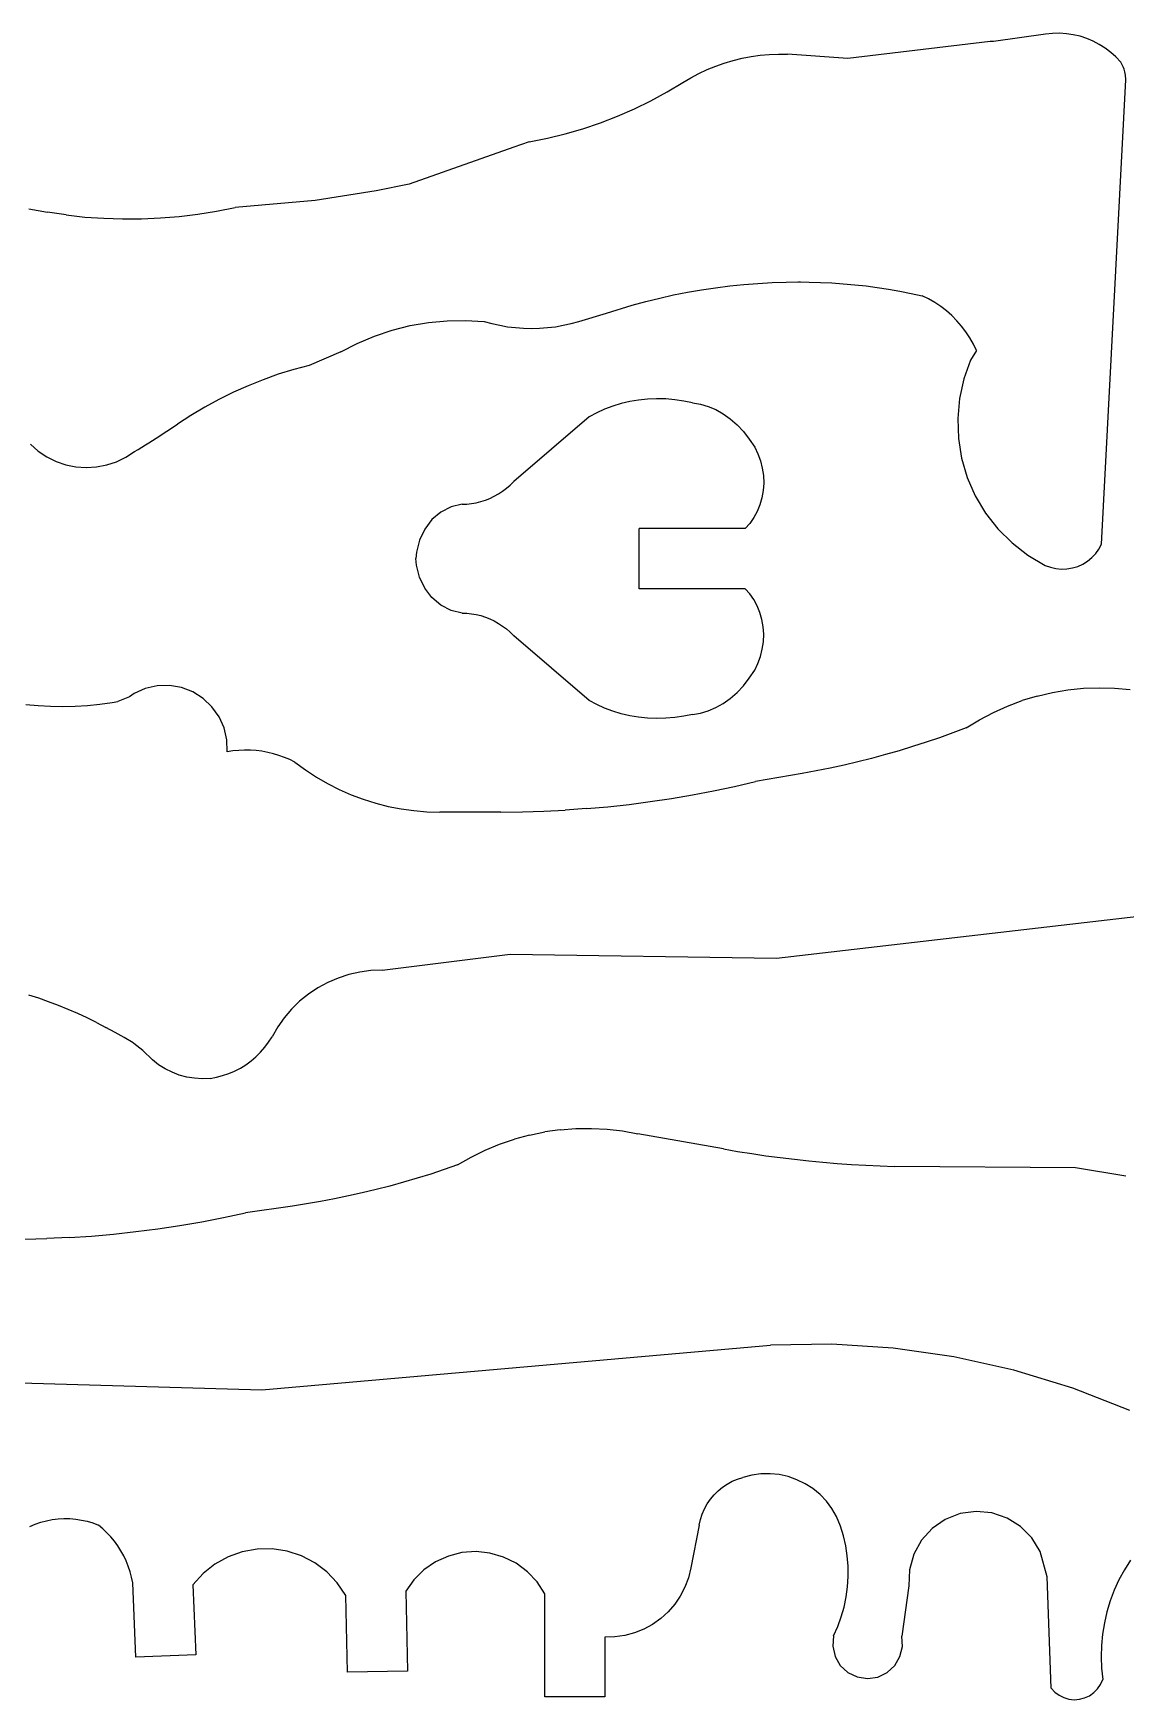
# Model space of a CAD drawing. Extents: x -177 to 177, y -98 to 98.
# Drawn here: x 54.9 to 102.6, y 17.5 to 90.2 of the extents above; entities that cross this region are included whole.
import ezdxf

# ---------------------------------------------------------------- set-up
doc = ezdxf.new("R2010")
doc.units = 0
doc.header["$MEASUREMENT"] = 0
doc.layers.get('0').update_dxf_attribs({"linetype": 'CONTINUOUS'})

msp = doc.modelspace()

# ---------------------------------------------------------------- linework, layer by layer
for p, q in [((99.102, 90.206), (96.836, 89.894)), ((99.405, 90.239), (99.102, 90.206)), ((99.71, 90.246), (99.405, 90.239)), ((100.014, 90.228), (99.71, 90.246)), ((100.315, 90.184), (100.014, 90.228)), ((96.682, 89.89), (90.461, 89.144)), ((96.836, 89.894), (96.682, 89.89)), ((100.612, 90.115), (100.315, 90.184)), ((100.902, 90.021), (100.612, 90.115)), ((101.183, 89.904), (100.902, 90.021)), ((101.453, 89.763), (101.183, 89.904)), ((101.71, 89.6), (101.453, 89.763)), ((101.953, 89.416), (101.71, 89.6)), ((84.321, 88.665), (84.692, 88.817)), ((84.692, 88.817), (85.07, 88.949)), ((85.07, 88.949), (85.455, 89.063)), ((85.455, 89.063), (85.844, 89.158)), ((85.844, 89.158), (86.238, 89.232)), ((86.238, 89.232), (86.635, 89.287)), ((86.635, 89.287), (87.035, 89.322)), ((87.035, 89.322), (87.435, 89.337)), ((87.435, 89.337), (87.836, 89.332)), ((90.461, 89.144), (87.836, 89.332)), ((102.18, 89.213), (101.953, 89.416)), ((102.389, 88.991), (102.18, 89.213)), ((102.424, 88.933), (102.389, 88.991)), ((102.456, 88.874), (102.424, 88.933)), ((102.485, 88.813), (102.456, 88.874)), ((102.512, 88.751), (102.485, 88.813)), ((102.535, 88.688), (102.512, 88.751)), ((82.571, 87.686), (83.26, 88.101)), ((83.26, 88.101), (83.604, 88.307)), ((83.604, 88.307), (83.958, 88.495)), ((83.958, 88.495), (84.321, 88.665)), ((101.553, 67.945), (102.604, 88.223)), ((102.555, 88.623), (102.535, 88.688)), ((102.571, 88.558), (102.555, 88.623)), ((102.584, 88.492), (102.571, 88.558)), ((102.594, 88.425), (102.584, 88.492)), ((102.601, 88.358), (102.594, 88.425)), ((102.604, 88.291), (102.601, 88.358)), ((102.604, 88.223), (102.604, 88.291)), ((81.142, 86.947), (81.864, 87.301)), ((81.864, 87.301), (82.571, 87.686)), ((79.654, 86.335), (80.405, 86.625)), ((80.405, 86.625), (81.142, 86.947)), ((77.338, 85.663), (78.119, 85.854)), ((78.119, 85.854), (78.892, 86.078)), ((78.892, 86.078), (79.654, 86.335)), ((75.874, 85.282), (71.307, 83.663)), ((76.549, 85.507), (75.874, 85.282)), ((76.549, 85.507), (77.338, 85.663)), ((71.307, 83.663), (69.865, 83.375)), ((67.201, 82.945), (63.701, 82.642)), ((69.865, 83.375), (67.201, 82.945)), ((54.683, 82.587), (55.495, 82.436)), ((56.312, 82.316), (55.495, 82.436)), ((56.312, 82.316), (57.133, 82.227)), ((57.133, 82.227), (57.957, 82.17)), ((60.433, 82.185), (61.256, 82.252)), ((61.256, 82.252), (62.076, 82.351)), ((62.076, 82.351), (62.891, 82.481)), ((62.891, 82.481), (63.701, 82.642)), ((57.957, 82.17), (58.782, 82.143)), ((58.782, 82.143), (59.608, 82.148)), ((59.608, 82.148), (60.433, 82.185)), ((85.921, 79.281), (86.539, 79.331)), ((86.539, 79.331), (87.159, 79.366)), ((87.159, 79.366), (87.778, 79.387)), ((87.778, 79.387), (88.277, 79.393)), ((88.277, 79.393), (88.775, 79.389)), ((88.306, 79.393), (88.399, 79.394)), ((88.775, 79.389), (89.273, 79.375)), ((89.273, 79.375), (89.771, 79.351)), ((89.771, 79.351), (90.268, 79.316)), ((90.268, 79.316), (90.765, 79.271)), ((81.648, 78.543), (82.25, 78.69)), ((82.25, 78.69), (82.856, 78.823)), ((82.856, 78.823), (83.464, 78.943)), ((83.464, 78.943), (84.075, 79.048)), ((84.075, 79.048), (84.689, 79.14)), ((84.689, 79.14), (85.304, 79.218)), ((85.304, 79.218), (85.921, 79.281)), ((90.765, 79.271), (91.26, 79.216)), ((91.26, 79.216), (91.754, 79.151)), ((91.754, 79.151), (92.247, 79.075)), ((92.247, 79.075), (92.738, 78.99)), ((92.738, 78.99), (93.227, 78.894)), ((93.227, 78.894), (93.714, 78.788)), ((93.995, 78.651), (93.714, 78.788)), ((94.267, 78.494), (93.995, 78.651)), ((78.714, 77.665), (79.928, 78.027)), ((79.928, 78.027), (81.049, 78.382)), ((81.049, 78.382), (81.648, 78.543)), ((94.528, 78.32), (94.267, 78.494)), ((94.776, 78.129), (94.528, 78.32)), ((95.011, 77.922), (94.776, 78.129)), ((95.232, 77.699), (95.011, 77.922)), ((69.785, 77.03), (70.556, 77.289)), ((70.556, 77.289), (71.345, 77.489)), ((71.345, 77.489), (72.146, 77.627)), ((72.146, 77.627), (72.956, 77.702)), ((72.956, 77.702), (73.77, 77.715)), ((73.77, 77.715), (74.582, 77.665)), ((74.582, 77.665), (74.919, 77.574)), ((74.919, 77.574), (75.26, 77.499)), ((75.26, 77.499), (75.604, 77.44)), ((75.604, 77.44), (75.95, 77.398)), ((75.95, 77.398), (76.299, 77.373)), ((76.299, 77.373), (76.648, 77.365)), ((76.648, 77.365), (76.997, 77.373)), ((76.997, 77.373), (77.345, 77.398)), ((77.345, 77.398), (77.692, 77.44)), ((77.692, 77.44), (78.036, 77.499)), ((78.036, 77.499), (78.377, 77.574)), ((78.377, 77.574), (78.714, 77.665)), ((95.437, 77.462), (95.232, 77.699)), ((95.626, 77.212), (95.437, 77.462)), ((95.797, 76.95), (95.626, 77.212)), ((68.314, 76.336), (69.036, 76.711)), ((69.036, 76.711), (69.785, 77.03)), ((95.951, 76.677), (95.797, 76.95)), ((96.086, 76.394), (95.824, 75.982)), ((96.086, 76.394), (95.951, 76.677)), ((66.937, 75.752), (66.257, 75.57)), ((68.314, 76.336), (66.937, 75.752)), ((95.824, 75.982), (95.532, 75.157)), ((64.92, 75.126), (64.267, 74.864)), ((65.584, 75.361), (64.92, 75.126)), ((66.257, 75.57), (65.584, 75.361)), ((95.532, 75.157), (95.345, 74.303)), ((62.992, 74.265), (62.374, 73.928)), ((63.624, 74.577), (62.992, 74.265)), ((64.267, 74.864), (63.624, 74.577)), ((81.327, 74.234), (80.942, 74.17)), ((81.718, 74.275), (81.327, 74.234)), ((82.112, 74.291), (81.718, 74.275)), ((82.508, 74.283), (82.112, 74.291)), ((82.903, 74.251), (82.508, 74.283)), ((83.296, 74.194), (82.903, 74.251)), ((95.345, 74.303), (95.267, 73.432)), ((61.77, 73.567), (61.18, 73.182)), ((62.374, 73.928), (61.77, 73.567)), ((79.166, 73.502), (75.873, 70.678)), ((79.495, 73.68), (79.166, 73.502)), ((79.839, 73.836), (79.495, 73.68)), ((80.196, 73.97), (79.839, 73.836)), ((80.564, 74.081), (80.196, 73.97)), ((80.942, 74.17), (80.564, 74.081)), ((83.684, 74.114), (83.296, 74.194)), ((83.684, 74.114), (84.025, 74.058)), ((84.025, 74.058), (84.363, 73.96)), ((84.363, 73.96), (84.695, 73.818)), ((84.695, 73.818), (85.018, 73.636)), ((85.018, 73.636), (85.329, 73.415)), ((60.405, 72.67), (60.561, 72.771)), ((60.561, 72.771), (60.717, 72.872)), ((60.717, 72.872), (60.872, 72.975)), ((60.872, 72.975), (61.026, 73.078)), ((61.026, 73.078), (61.18, 73.182)), ((85.329, 73.415), (85.625, 73.156)), ((85.625, 73.156), (85.903, 72.862)), ((85.903, 72.862), (86.161, 72.536)), ((95.267, 73.432), (95.299, 72.558)), ((54.759, 72.306), (55.099, 72.01)), ((59.299, 71.988), (59.458, 72.083)), ((59.458, 72.083), (59.617, 72.179)), ((59.617, 72.179), (59.776, 72.275)), ((59.776, 72.275), (59.934, 72.373)), ((59.934, 72.373), (60.092, 72.471)), ((60.092, 72.471), (60.249, 72.57)), ((60.249, 72.57), (60.405, 72.67)), ((86.161, 72.536), (86.397, 72.18)), ((86.397, 72.18), (86.539, 71.887)), ((95.299, 72.558), (95.439, 71.695)), ((55.099, 72.01), (55.473, 71.76)), ((55.473, 71.76), (55.877, 71.56)), ((55.877, 71.56), (56.304, 71.415)), ((56.304, 71.415), (56.745, 71.325)), ((56.745, 71.325), (57.195, 71.294)), ((57.195, 71.294), (57.645, 71.32)), ((57.645, 71.32), (58.087, 71.405)), ((58.087, 71.405), (58.515, 71.546)), ((58.515, 71.546), (58.921, 71.742)), ((58.921, 71.742), (59.299, 71.988)), ((86.539, 71.887), (86.651, 71.58)), ((86.651, 71.58), (86.73, 71.263)), ((95.439, 71.695), (95.686, 70.857)), ((75.718, 70.526), (75.873, 70.678)), ((86.73, 71.263), (86.776, 70.94)), ((86.789, 70.614), (86.768, 70.291)), ((86.776, 70.94), (86.789, 70.614)), ((95.686, 70.857), (96.036, 70.055)), ((74.435, 69.802), (74.634, 69.865)), ((74.634, 69.865), (74.829, 69.943)), ((74.829, 69.943), (75.02, 70.034)), ((75.02, 70.034), (75.204, 70.138)), ((75.204, 70.138), (75.383, 70.255)), ((75.383, 70.255), (75.554, 70.385)), ((75.554, 70.385), (75.718, 70.526)), ((86.713, 69.974), (86.626, 69.668)), ((86.768, 70.291), (86.713, 69.974)), ((96.036, 70.055), (96.483, 69.304)), ((72.69, 69.344), (72.299, 69.015)), ((73.136, 69.573), (72.69, 69.344)), ((73.615, 69.691), (73.136, 69.573)), ((73.615, 69.691), (73.822, 69.697)), ((73.822, 69.697), (74.028, 69.717)), ((74.028, 69.717), (74.233, 69.752)), ((74.233, 69.752), (74.435, 69.802)), ((86.506, 69.376), (86.357, 69.103)), ((86.626, 69.668), (86.506, 69.376)), ((96.483, 69.304), (97.021, 68.615)), ((71.981, 68.601), (71.749, 68.12)), ((72.299, 69.015), (71.981, 68.601)), ((81.351, 66.001), (81.351, 68.626)), ((85.976, 68.626), (81.351, 68.626)), ((86.179, 68.852), (85.976, 68.626)), ((86.357, 69.103), (86.179, 68.852)), ((97.021, 68.615), (97.641, 67.998)), ((71.749, 68.12), (71.615, 67.596)), ((97.641, 67.998), (98.333, 67.463)), ((101.294, 67.535), (101.437, 67.732)), ((101.437, 67.732), (101.553, 67.945)), ((71.615, 67.596), (71.6, 67.313)), ((71.615, 67.031), (71.6, 67.313)), ((71.749, 66.506), (71.615, 67.031)), ((98.333, 67.463), (99.086, 67.019)), ((99.086, 67.019), (99.314, 66.935)), ((99.314, 66.935), (99.551, 66.88)), ((100.277, 66.905), (100.51, 66.976)), ((100.51, 66.976), (100.731, 67.076)), ((100.731, 67.076), (100.938, 67.204)), ((100.938, 67.204), (101.127, 67.358)), ((101.127, 67.358), (101.294, 67.535)), ((71.981, 66.026), (71.749, 66.506)), ((99.551, 66.88), (99.794, 66.857)), ((99.794, 66.857), (100.037, 66.866)), ((100.037, 66.866), (100.277, 66.905)), ((72.299, 65.611), (71.981, 66.026)), ((72.69, 65.282), (72.299, 65.611)), ((85.976, 66.001), (81.351, 66.001)), ((86.179, 65.775), (85.976, 66.001)), ((86.357, 65.524), (86.179, 65.775)), ((86.506, 65.25), (86.357, 65.524)), ((73.136, 65.053), (72.69, 65.282)), ((73.615, 64.936), (73.136, 65.053)), ((73.615, 64.936), (73.822, 64.93)), ((73.822, 64.93), (74.028, 64.909)), ((74.028, 64.909), (74.233, 64.874)), ((74.233, 64.874), (74.435, 64.825)), ((74.435, 64.825), (74.634, 64.761)), ((74.634, 64.761), (74.829, 64.684)), ((86.626, 64.959), (86.506, 65.25)), ((86.713, 64.653), (86.626, 64.959)), ((74.829, 64.684), (75.02, 64.593)), ((75.02, 64.593), (75.204, 64.488)), ((75.204, 64.488), (75.383, 64.371)), ((75.383, 64.371), (75.554, 64.242)), ((75.554, 64.242), (75.718, 64.101)), ((75.718, 64.101), (75.873, 63.948)), ((86.768, 64.336), (86.713, 64.653)), ((86.789, 64.013), (86.768, 64.336)), ((79.166, 61.124), (75.873, 63.948)), ((86.651, 63.046), (86.73, 63.363)), ((86.73, 63.363), (86.776, 63.687)), ((86.776, 63.687), (86.789, 64.013)), ((86.397, 62.446), (86.539, 62.739)), ((86.539, 62.739), (86.651, 63.046)), ((85.903, 61.765), (86.161, 62.091)), ((86.161, 62.091), (86.397, 62.446)), ((59.08, 61.286), (58.576, 61.076)), ((59.287, 61.432), (59.08, 61.286)), ((59.774, 61.647), (59.287, 61.432)), ((60.294, 61.764), (59.774, 61.647)), ((60.826, 61.778), (60.294, 61.764)), ((61.352, 61.687), (60.826, 61.778)), ((61.849, 61.497), (61.352, 61.687)), ((62.3, 61.213), (61.849, 61.497)), ((62.687, 60.847), (62.3, 61.213)), ((79.495, 60.947), (79.166, 61.124)), ((85.018, 60.99), (85.329, 61.212)), ((85.329, 61.212), (85.625, 61.471)), ((85.625, 61.471), (85.903, 61.765)), ((97.448, 60.878), (98.087, 61.117)), ((98.741, 61.315), (98.087, 61.117)), ((98.741, 61.315), (99.405, 61.47)), ((99.405, 61.47), (100.078, 61.583)), ((100.078, 61.583), (100.757, 61.653)), ((100.757, 61.653), (101.439, 61.68)), ((101.439, 61.68), (102.121, 61.664)), ((102.121, 61.664), (102.801, 61.604)), ((54.561, 60.947), (55.098, 60.896)), ((55.098, 60.896), (55.636, 60.866)), ((55.636, 60.866), (56.174, 60.857)), ((56.174, 60.857), (56.713, 60.869)), ((56.713, 60.869), (57.251, 60.902)), ((57.251, 60.902), (57.787, 60.956)), ((57.787, 60.956), (58.321, 61.031)), ((58.321, 61.031), (58.576, 61.076)), ((62.996, 60.413), (62.687, 60.847)), ((63.214, 59.927), (62.996, 60.413)), ((79.839, 60.791), (79.495, 60.947)), ((80.196, 60.657), (79.839, 60.791)), ((80.564, 60.545), (80.196, 60.657)), ((80.942, 60.457), (80.564, 60.545)), ((81.327, 60.392), (80.942, 60.457)), ((81.718, 60.352), (81.327, 60.392)), ((83.296, 60.432), (82.903, 60.376)), ((83.684, 60.512), (83.296, 60.432)), ((83.684, 60.512), (84.025, 60.568)), ((84.025, 60.568), (84.363, 60.667)), ((84.363, 60.667), (84.695, 60.808)), ((84.695, 60.808), (85.018, 60.99)), ((96.221, 60.281), (96.825, 60.599)), ((96.825, 60.599), (97.448, 60.878)), ((63.334, 59.408), (63.214, 59.927)), ((82.112, 60.336), (81.718, 60.352)), ((82.508, 60.344), (82.112, 60.336)), ((82.903, 60.376), (82.508, 60.344)), ((95.058, 59.707), (94.474, 59.497)), ((95.638, 59.926), (95.058, 59.707)), ((95.638, 59.926), (96.221, 60.281)), ((63.351, 58.876), (63.334, 59.408)), ((63.855, 58.941), (63.602, 58.916)), ((64.11, 58.953), (63.855, 58.941)), ((64.364, 58.95), (64.11, 58.953)), ((64.618, 58.933), (64.364, 58.95)), ((64.87, 58.902), (64.618, 58.933)), ((92.702, 58.927), (92.106, 58.756)), ((93.296, 59.107), (92.702, 58.927)), ((93.887, 59.298), (93.296, 59.107)), ((94.474, 59.497), (93.887, 59.298)), ((63.602, 58.916), (63.351, 58.876)), ((65.121, 58.857), (64.87, 58.902)), ((65.368, 58.797), (65.121, 58.857)), ((65.612, 58.725), (65.368, 58.797)), ((65.851, 58.638), (65.612, 58.725)), ((66.085, 58.538), (65.851, 58.638)), ((66.313, 58.426), (66.085, 58.538)), ((66.313, 58.426), (66.771, 58.089)), ((90.301, 58.303), (89.695, 58.171)), ((90.905, 58.444), (90.301, 58.303)), ((91.507, 58.595), (90.905, 58.444)), ((92.106, 58.756), (91.507, 58.595)), ((66.771, 58.089), (67.247, 57.778)), ((67.247, 57.778), (67.739, 57.494)), ((67.739, 57.494), (68.245, 57.237)), ((85.515, 57.369), (86.426, 57.581)), ((88.476, 57.938), (86.426, 57.581)), ((89.086, 58.05), (88.476, 57.938)), ((89.695, 58.171), (89.086, 58.05)), ((68.245, 57.237), (68.766, 57.009)), ((68.766, 57.009), (69.298, 56.81)), ((69.298, 56.81), (69.84, 56.64)), ((81.835, 56.705), (82.76, 56.844)), ((82.76, 56.844), (83.682, 57.001)), ((83.682, 57.001), (84.6, 57.176)), ((84.6, 57.176), (85.515, 57.369)), ((69.84, 56.64), (70.391, 56.5)), ((70.391, 56.5), (70.948, 56.391)), ((70.948, 56.391), (71.511, 56.313)), ((71.511, 56.313), (72.077, 56.266)), ((72.077, 56.266), (72.645, 56.251)), ((75.311, 56.251), (72.645, 56.251)), ((75.311, 56.251), (76.246, 56.26)), ((76.246, 56.26), (77.18, 56.288)), ((77.18, 56.288), (78.114, 56.334)), ((79.047, 56.399), (78.114, 56.334)), ((79.047, 56.399), (79.978, 56.483)), ((79.978, 56.483), (80.908, 56.585)), ((80.908, 56.585), (81.835, 56.705)), ((87.351, 49.876), (109.516, 52.437)), ((70.126, 49.349), (75.709, 50.043)), ((75.709, 50.043), (87.351, 49.876)), ((67.742, 48.811), (67.309, 48.576)), ((68.195, 49.005), (67.742, 48.811)), ((68.664, 49.157), (68.195, 49.005)), ((69.145, 49.266), (68.664, 49.157)), ((69.634, 49.33), (69.145, 49.266)), ((70.126, 49.349), (69.634, 49.33)), ((55.122, 48.12), (54.688, 48.263)), ((55.552, 47.967), (55.122, 48.12)), ((66.899, 48.302), (66.516, 47.992)), ((67.309, 48.576), (66.899, 48.302)), ((55.979, 47.805), (55.552, 47.967)), ((56.402, 47.633), (55.979, 47.805)), ((56.821, 47.452), (56.402, 47.633)), ((57.236, 47.261), (56.821, 47.452)), ((66.163, 47.648), (65.843, 47.273)), ((66.516, 47.992), (66.163, 47.648)), ((57.646, 47.061), (57.236, 47.261)), ((57.646, 47.061), (58.052, 46.852)), ((58.453, 46.634), (58.052, 46.852)), ((58.849, 46.407), (58.453, 46.634)), ((65.559, 46.87), (65.312, 46.443)), ((65.843, 47.273), (65.559, 46.87)), ((59.24, 46.171), (58.849, 46.407)), ((59.269, 46.153), (59.24, 46.171)), ((59.663, 45.843), (59.269, 46.153)), ((59.663, 45.843), (60.088, 45.431)), ((64.809, 45.767), (64.994, 45.98)), ((64.994, 45.98), (65.162, 46.205)), ((65.162, 46.205), (65.312, 46.443)), ((60.354, 45.222), (60.088, 45.431)), ((60.64, 45.04), (60.354, 45.222)), ((63.927, 45.074), (64.166, 45.222)), ((64.166, 45.222), (64.394, 45.387)), ((64.394, 45.387), (64.609, 45.569)), ((64.609, 45.569), (64.809, 45.767)), ((60.944, 44.888), (60.64, 45.04)), ((61.261, 44.768), (60.944, 44.888)), ((61.589, 44.682), (61.261, 44.768)), ((61.924, 44.628), (61.589, 44.682)), ((62.262, 44.61), (61.924, 44.628)), ((62.601, 44.626), (62.262, 44.61)), ((62.601, 44.626), (62.878, 44.675)), ((62.878, 44.675), (63.151, 44.745)), ((63.151, 44.745), (63.418, 44.835)), ((63.418, 44.835), (63.677, 44.945)), ((63.677, 44.945), (63.927, 45.074)), ((76.557, 42.148), (77.226, 42.286)), ((77.901, 42.381), (77.226, 42.286)), ((77.901, 42.381), (78.582, 42.433)), ((78.582, 42.433), (79.264, 42.441)), ((79.264, 42.441), (79.946, 42.406)), ((79.946, 42.406), (80.624, 42.328)), ((80.624, 42.328), (81.296, 42.207)), ((85.029, 41.543), (81.296, 42.207)), ((74.01, 41.184), (74.623, 41.485)), ((74.623, 41.485), (75.253, 41.747)), ((75.253, 41.747), (75.899, 41.968)), ((76.557, 42.148), (75.899, 41.968)), ((85.029, 41.543), (85.647, 41.437)), ((73.419, 40.844), (72.832, 40.641)), ((73.419, 40.844), (74.01, 41.184)), ((85.647, 41.437), (86.267, 41.339)), ((86.267, 41.339), (86.888, 41.248)), ((86.888, 41.248), (87.51, 41.165)), ((87.51, 41.165), (88.132, 41.09)), ((88.132, 41.09), (88.756, 41.022)), ((88.756, 41.022), (89.38, 40.962)), ((89.38, 40.962), (90.006, 40.91)), ((90.006, 40.91), (90.631, 40.865)), ((90.631, 40.865), (91.258, 40.829)), ((91.258, 40.829), (91.884, 40.8)), ((91.884, 40.8), (92.511, 40.778)), ((100.41, 40.722), (92.511, 40.778)), ((71.055, 40.089), (70.457, 39.925)), ((71.65, 40.263), (71.055, 40.089)), ((72.243, 40.447), (71.65, 40.263)), ((72.832, 40.641), (72.243, 40.447)), ((102.606, 40.348), (100.41, 40.722)), ((68.039, 39.365), (67.43, 39.25)), ((68.647, 39.49), (68.039, 39.365)), ((69.252, 39.625), (68.647, 39.49)), ((69.856, 39.77), (69.252, 39.625)), ((70.457, 39.925), (69.856, 39.77)), ((63.195, 38.548), (64.146, 38.749)), ((66.205, 39.05), (64.146, 38.749)), ((66.818, 39.145), (66.205, 39.05)), ((67.43, 39.25), (66.818, 39.145)), ((57.42, 37.742), (58.389, 37.829)), ((58.389, 37.829), (59.355, 37.934)), ((59.355, 37.934), (60.32, 38.059)), ((60.32, 38.059), (61.281, 38.203)), ((61.281, 38.203), (62.24, 38.366)), ((62.24, 38.366), (63.195, 38.548)), ((54.508, 37.599), (55.479, 37.627)), ((56.451, 37.675), (55.479, 37.627)), ((56.451, 37.675), (57.42, 37.742)), ((64.863, 31.021), (87.088, 32.983)), ((89.771, 33.016), (87.088, 32.983)), ((92.448, 32.843), (89.771, 33.016)), ((95.104, 32.464), (92.448, 32.843)), ((97.724, 31.884), (95.104, 32.464)), ((52.794, 31.383), (64.863, 31.021)), ((100.29, 31.103), (97.724, 31.884)), ((102.79, 30.129), (100.29, 31.103)), ((84.988, 26.778), (85.195, 26.916)), ((85.195, 26.916), (85.413, 27.034)), ((85.413, 27.034), (85.642, 27.13)), ((85.642, 27.13), (85.879, 27.204)), ((86.268, 27.304), (85.879, 27.204)), ((86.666, 27.358), (86.268, 27.304)), ((87.068, 27.365), (86.666, 27.358)), ((87.468, 27.325), (87.068, 27.365)), ((87.861, 27.238), (87.468, 27.325)), ((88.241, 27.105), (87.861, 27.238)), ((88.602, 26.93), (88.241, 27.105)), ((88.94, 26.713), (88.602, 26.93)), ((84.322, 26.05), (84.461, 26.255)), ((84.461, 26.255), (84.62, 26.446)), ((84.62, 26.446), (84.796, 26.621)), ((84.796, 26.621), (84.988, 26.778)), ((89.251, 26.458), (88.94, 26.713)), ((89.53, 26.168), (89.251, 26.458)), ((84.029, 25.368), (84.104, 25.605)), ((84.104, 25.605), (84.202, 25.833)), ((84.202, 25.833), (84.322, 26.05)), ((89.772, 25.847), (89.53, 26.168)), ((89.976, 25.501), (89.772, 25.847)), ((90.139, 25.083), (89.976, 25.501)), ((95.376, 25.624), (94.725, 25.372)), ((96.067, 25.72), (95.376, 25.624)), ((96.761, 25.653), (96.067, 25.72)), ((97.422, 25.428), (96.761, 25.653)), ((54.726, 25.063), (54.963, 25.163)), ((54.963, 25.163), (55.206, 25.246)), ((55.206, 25.246), (55.455, 25.312)), ((55.455, 25.312), (55.707, 25.361)), ((55.707, 25.361), (55.963, 25.393)), ((55.963, 25.393), (56.219, 25.407)), ((56.219, 25.407), (56.477, 25.404)), ((56.477, 25.404), (56.733, 25.383)), ((56.733, 25.383), (56.987, 25.344)), ((56.987, 25.344), (57.238, 25.288)), ((57.238, 25.288), (57.485, 25.215)), ((57.485, 25.215), (57.726, 25.126)), ((57.917, 24.965), (57.726, 25.126)), ((58.099, 24.792), (57.917, 24.965)), ((58.269, 24.609), (58.099, 24.792)), ((83.976, 25.126), (83.601, 23.251)), ((83.976, 25.126), (84.029, 25.368)), ((90.271, 24.654), (90.139, 25.083)), ((94.15, 24.977), (93.682, 24.459)), ((94.725, 25.372), (94.15, 24.977)), ((98.013, 25.057), (97.422, 25.428)), ((98.502, 24.56), (98.013, 25.057)), ((58.428, 24.416), (58.269, 24.609)), ((58.575, 24.213), (58.428, 24.416)), ((58.709, 24.002), (58.575, 24.213)), ((64.659, 24.074), (64.01, 23.958)), ((65.318, 24.082), (64.659, 24.074)), ((65.97, 23.982), (65.318, 24.082)), ((90.372, 24.217), (90.271, 24.654)), ((90.441, 23.774), (90.372, 24.217)), ((93.682, 24.459), (93.346, 23.848)), ((98.863, 23.963), (98.502, 24.56)), ((58.83, 23.783), (58.709, 24.002)), ((58.937, 23.557), (58.83, 23.783)), ((59.031, 23.325), (58.937, 23.557)), ((59.11, 23.088), (59.031, 23.325)), ((62.813, 23.418), (62.296, 23.009)), ((63.389, 23.738), (62.813, 23.418)), ((64.01, 23.958), (63.389, 23.738)), ((66.596, 23.777), (65.97, 23.982)), ((67.18, 23.472), (66.596, 23.777)), ((67.707, 23.076), (67.18, 23.472)), ((72.452, 23.518), (71.946, 23.17)), ((73.013, 23.771), (72.452, 23.518)), ((73.609, 23.921), (73.013, 23.771)), ((74.222, 23.965), (73.609, 23.921)), ((74.833, 23.899), (74.222, 23.965)), ((75.423, 23.727), (74.833, 23.899)), ((75.974, 23.454), (75.423, 23.727)), ((76.468, 23.088), (75.974, 23.454)), ((90.478, 23.326), (90.441, 23.774)), ((90.483, 22.878), (90.478, 23.326)), ((93.346, 23.848), (93.16, 23.176)), ((99.178, 22.863), (98.863, 23.963)), ((102.81, 23.597), (102.546, 23.174)), ((59.174, 22.846), (59.11, 23.088)), ((59.224, 22.6), (59.174, 22.846)), ((59.354, 19.355), (59.224, 22.6)), ((62.296, 23.009), (61.854, 22.521)), ((68.161, 22.599), (67.707, 23.076)), ((68.531, 22.053), (68.161, 22.599)), ((71.508, 22.738), (71.153, 22.236)), ((71.946, 23.17), (71.508, 22.738)), ((76.89, 22.64), (76.468, 23.088)), ((77.226, 22.126), (76.89, 22.64)), ((83.499, 22.825), (83.347, 22.415)), ((83.601, 23.251), (83.499, 22.825)), ((90.456, 22.43), (90.483, 22.878)), ((93.16, 23.176), (93.133, 22.478)), ((99.351, 18.001), (99.178, 22.863)), ((102.31, 22.736), (102.104, 22.282)), ((102.546, 23.174), (102.31, 22.736)), ((61.854, 22.521), (61.977, 19.461)), ((68.602, 18.696), (68.531, 22.053)), ((71.153, 22.236), (71.226, 18.751)), ((77.226, 17.626), (77.226, 22.126)), ((83.147, 22.026), (82.902, 21.664)), ((83.347, 22.415), (83.147, 22.026)), ((90.304, 21.546), (90.396, 21.985)), ((90.396, 21.985), (90.456, 22.43)), ((93.133, 22.478), (92.818, 20.273)), ((102.104, 22.282), (101.929, 21.816)), ((82.616, 21.334), (82.292, 21.04)), ((82.902, 21.664), (82.616, 21.334)), ((90.027, 20.693), (90.181, 21.115)), ((90.181, 21.115), (90.304, 21.546)), ((101.785, 21.339), (101.673, 20.854)), ((101.929, 21.816), (101.785, 21.339)), ((81.144, 20.417), (80.721, 20.305)), ((81.551, 20.578), (81.144, 20.417)), ((81.935, 20.787), (81.551, 20.578)), ((82.292, 21.04), (81.935, 20.787)), ((89.844, 20.284), (90.027, 20.693)), ((101.673, 20.854), (101.593, 20.362)), ((80.288, 20.245), (79.851, 20.237)), ((79.851, 20.237), (79.851, 17.626)), ((80.721, 20.305), (80.288, 20.245)), ((89.844, 20.284), (89.81, 19.832)), ((89.81, 19.832), (89.912, 19.391)), ((92.744, 19.381), (92.848, 19.821)), ((92.848, 19.821), (92.818, 20.273)), ((101.545, 19.867), (101.531, 19.369)), ((101.593, 20.362), (101.545, 19.867)), ((61.977, 19.461), (59.354, 19.355)), ((89.912, 19.391), (90.138, 18.999)), ((90.138, 18.999), (90.469, 18.69)), ((92.181, 18.684), (92.515, 18.99)), ((92.515, 18.99), (92.744, 19.381)), ((101.531, 19.369), (101.549, 18.871)), ((71.226, 18.751), (68.602, 18.696)), ((90.469, 18.69), (90.877, 18.493)), ((90.877, 18.493), (91.324, 18.424)), ((91.324, 18.424), (91.772, 18.49)), ((91.772, 18.49), (92.181, 18.684)), ((101.506, 18.164), (101.601, 18.376)), ((101.549, 18.871), (101.601, 18.376)), ((79.851, 17.626), (77.226, 17.626)), ((99.351, 18.001), (99.509, 17.831)), ((99.509, 17.831), (99.695, 17.693)), ((99.695, 17.693), (99.903, 17.59)), ((99.903, 17.59), (100.126, 17.525)), ((100.126, 17.525), (100.356, 17.501)), ((100.356, 17.501), (100.588, 17.519)), ((100.588, 17.519), (100.812, 17.577)), ((100.812, 17.577), (101.022, 17.675)), ((101.022, 17.675), (101.212, 17.808)), ((101.212, 17.808), (101.375, 17.973)), ((101.375, 17.973), (101.506, 18.164))]:
    msp.add_line(p, q)

doc.saveas('drawing.dxf')
